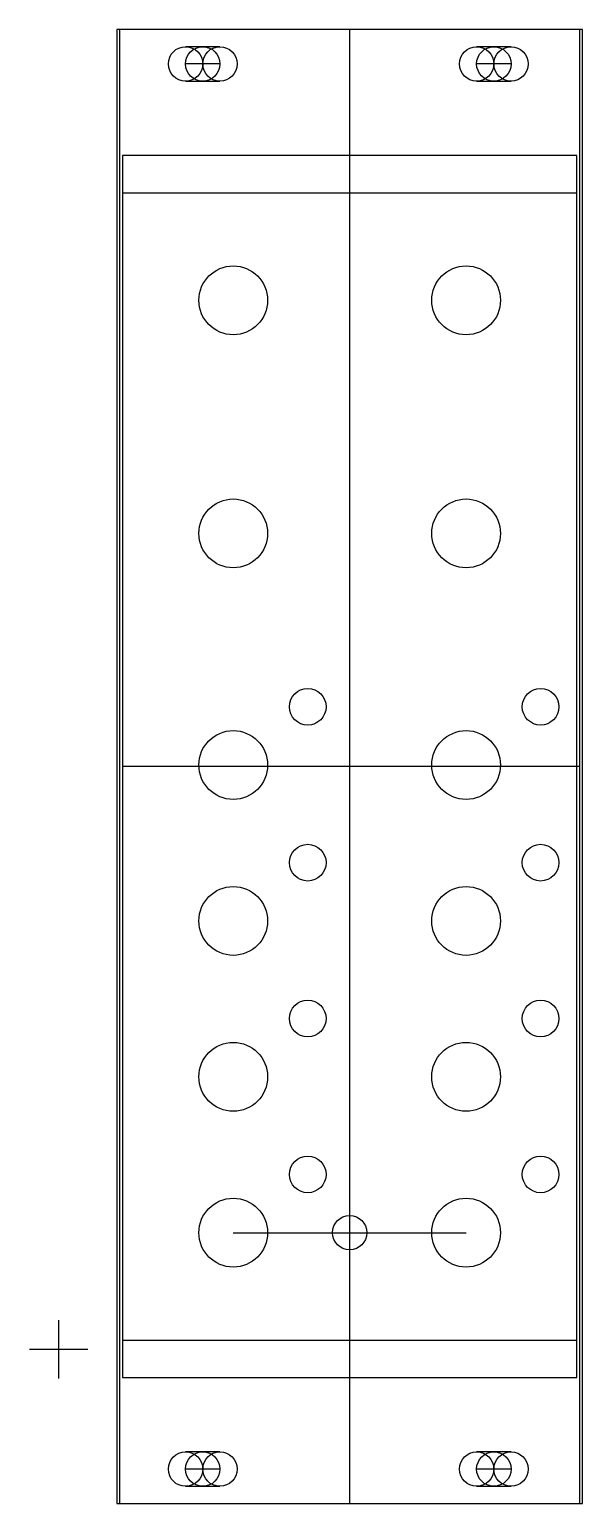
# Model space of a CAD drawing. Header units: millimetres. Extents: x -28 to 20, y -64 to 64.
import ezdxf

# ---------------------------------------------------------------- set-up
doc = ezdxf.new("R2010")
doc.units = ezdxf.units.MM
doc.layers.get('0').update_dxf_attribs({"linetype": 'CONTINUOUS'})

msp = doc.modelspace()

# ---------------------------------------------------------------- linework, layer by layer
for p, q in [((0, 64.25), (0, -64.25)), ((-11.32, 62.75), (-14.32, 62.75)), ((14.08, 62.75), (11.08, 62.75)), ((-11.32, 61.25), (-14.32, 61.25)), ((14.08, 61.25), (11.08, 61.25)), ((-14.32, 59.75), (-11.32, 59.75)), ((11.08, 59.75), (14.08, 59.75)), ((-19.82, 50), (19.82, 50)), ((20.07, 0), (-19.82, 0)), ((-10.16, -40.64), (10.16, -40.64)), ((-25.4, -48.26), (-25.4, -53.34)), ((-19.82, -50), (19.82, -50)), ((-27.94, -50.8), (-22.86, -50.8)), ((-11.32, -59.75), (-14.32, -59.75)), ((14.08, -59.75), (11.08, -59.75)), ((-11.32, -61.25), (-14.32, -61.25)), ((14.08, -61.25), (11.08, -61.25)), ((-14.32, -62.75), (-11.32, -62.75)), ((11.08, -62.75), (14.08, -62.75))]:
    msp.add_line(p, q)
for points in [[(20.32, 64.25), (-20.32, 64.25), (-20.32, -64.25), (20.32, -64.25)], [(20.07, 64.25), (-20.07, 64.25), (-20.07, -64.25), (20.07, -64.25)], [(19.82, 53.25), (-19.82, 53.25), (-19.82, -53.25), (19.82, -53.25)]]:
    msp.add_lwpolyline(points, close=True)
for centre, radius in [((-14.32, 61.25), 1.5), ((-12.82, 61.25), 1.5), ((-11.32, 61.25), 1.5), ((11.08, 61.25), 1.5), ((12.58, 61.25), 1.5), ((14.08, 61.25), 1.5), ((-10.16, 40.64), 3), ((10.16, 40.64), 3), ((-10.16, 20.32), 3), ((10.16, 20.32), 3), ((-3.66, 5.207), 1.6), ((16.66, 5.207), 1.6), ((-10.16, 0.127), 3), ((10.16, 0.127), 3), ((-3.66, -8.382), 1.6), ((16.66, -8.382), 1.6), ((-10.16, -13.462), 3), ((10.16, -13.462), 3), ((-3.66, -21.971), 1.6), ((16.66, -21.971), 1.6), ((-10.16, -27.051), 3), ((10.16, -27.051), 3), ((-3.66, -35.56), 1.6), ((16.66, -35.56), 1.6), ((-10.16, -40.64), 3), ((10.16, -40.64), 3), ((0, -40.64), 1.5), ((-14.32, -61.25), 1.5), ((-12.82, -61.25), 1.5), ((-11.32, -61.25), 1.5), ((11.08, -61.25), 1.5), ((12.58, -61.25), 1.5), ((14.08, -61.25), 1.5)]:
    msp.add_circle(centre, radius)

doc.saveas('drawing.dxf')
